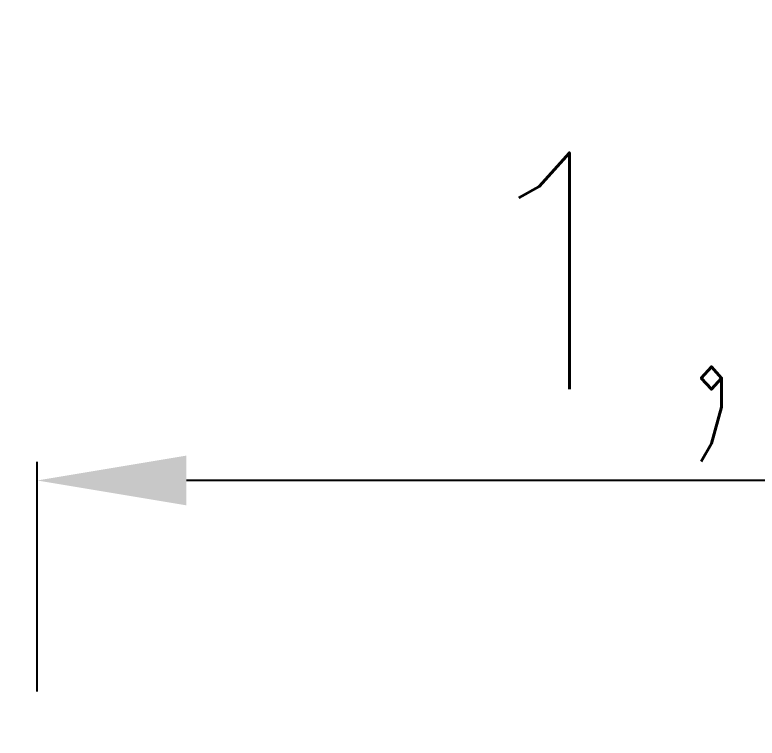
# Model space of a CAD drawing. Header units: millimetres. Extents: x -56261 to 196039, y 9480 to 100001.
# Drawn here: x 33194.6 to 33602.3, y 95909.5 to 96306.7 of the extents above; entities that cross this region are included whole.
import ezdxf
from ezdxf.enums import TextEntityAlignment as Align

# ---------------------------------------------------------------- set-up
doc = ezdxf.new("R2010")
doc.units = ezdxf.units.MM
doc.set_wipeout_variables(frame=1)
doc.layers.add('SS-TEXT', color=7, linetype='Continuous')
doc.styles.add('DVM_DEFAULT', font='romans.shx', dxfattribs={"bigfont": 'whgtxt.shx'})

# ---------------------------------------------------------------- blocks, each defined once
blk = doc.blocks.new('A$C43DE16F2')
blk.add_wipeout([(0, 14550), (0, 0), (29100, 0), (29100, 14550)]).dxf.layer = 'SS-TEXT'
at = {"layer": 'SS-TEXT', "color": 3, "linetype": 'ByBlock', "ltscale": 0.2}
for p, q in [((9969.69, 7586.91), (9969.69, 7877.95)), ((12004.62, 7854.29), (10158.96, 7854.29))]:
    blk.add_line(p, q, dxfattribs=at)
blk.add_solid([(10158.96, 7885.84), (10158.96, 7822.75), (9969.69, 7854.29)], dxfattribs=at)
at = {"layer": 'SS-TEXT', "style": 'DVM_DEFAULT'}
blk.add_text('1,410', height=300, dxfattribs=at).set_placement((11081.79, 8119.93), align=Align.MIDDLE_CENTER)

msp = doc.modelspace()

# ---------------------------------------------------------------- block references
at = {"layer": 'SS-TEXT', "xscale": 0.4331186193392458, "yscale": 0.4331186193392458, "zscale": 0.4331186193392458}
msp.add_blockref('A$C43DE16F2', (28888.86, 92649.19), dxfattribs=at)

doc.saveas('drawing.dxf')
